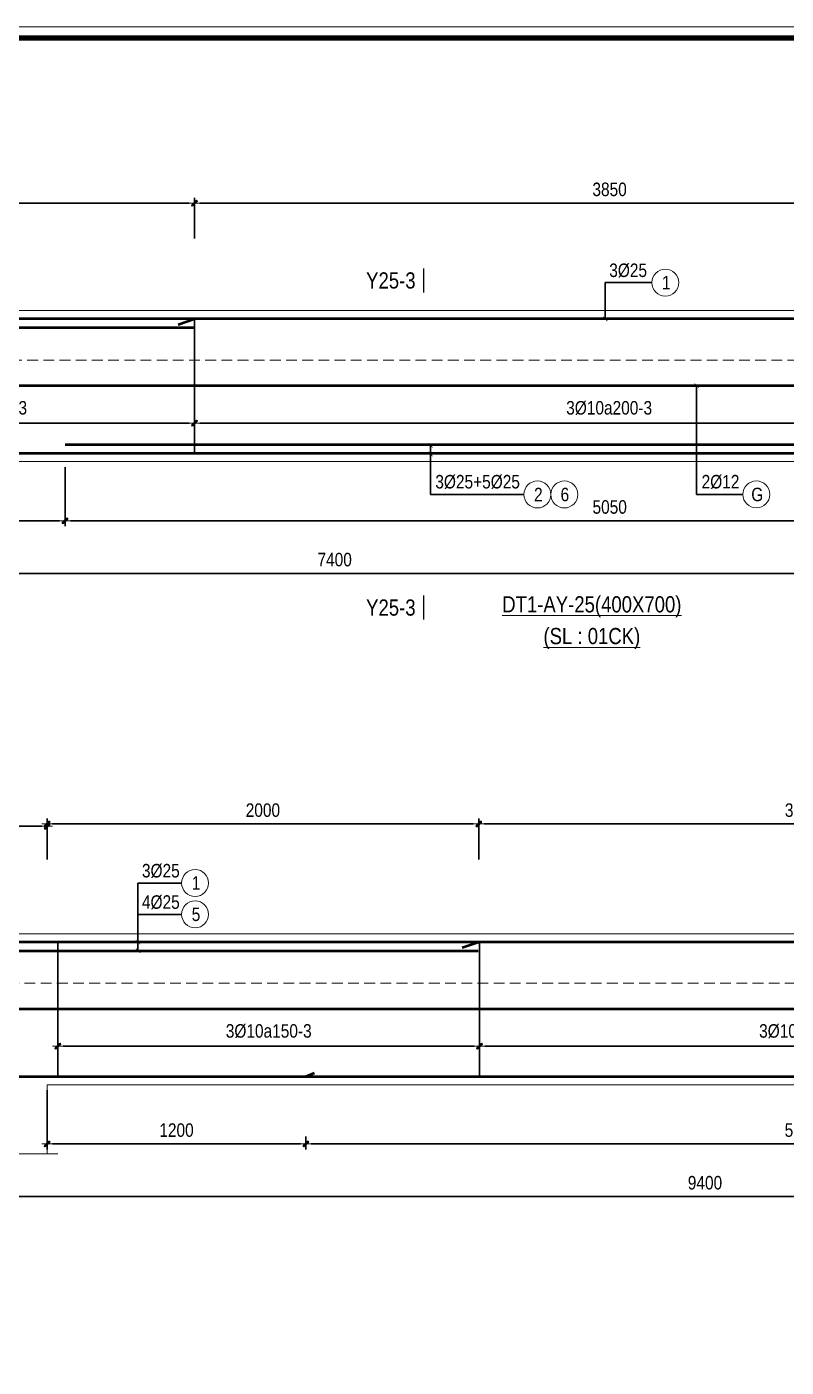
# Model space of a CAD drawing. Header units: millimetres. Extents: x 397144 to 8960116, y 345581 to 674207.
# Drawn here: x 5115879 to 5119400, y 657302 to 663512 of the extents above; entities that cross this region are included whole.
import ezdxf
from ezdxf.enums import TextEntityAlignment as Align
from ezdxf.xclip import XClip

# ---------------------------------------------------------------- set-up
doc = ezdxf.new("R2010")
doc.units = ezdxf.units.MM
doc.header["$XCLIPFRAME"] = 0
doc.header["$PDSIZE"] = -10
doc.linetypes.add('HIDDEN', pattern=[0.375, 0.25, -0.125])
doc.layers.get('0').update_dxf_attribs({"linetype": 'CONTINUOUS'})
doc.layers.get('Defpoints').update_dxf_attribs({"color": 12, "linetype": 'CONTINUOUS'})
for name, color, linetype, lineweight in [('CDAI', 8, 'CONTINUOUS', 30), ('CTHEP', 2, 'CONTINUOUS', 50), ('DBAO', 3, 'CONTINUOUS', 20), ('DGIONG', 4, 'CONTINUOUS', 13), ('KTH', 150, 'CONTINUOUS', 5), ('Net khuat', 8, 'HIDDEN', 13), ('STICK', 1, 'CONTINUOUS', 9), ('TEXT', 7, 'CONTINUOUS', 15)]:
    doc.layers.add(name, color=color, linetype=linetype, lineweight=lineweight)
doc.styles.add('Star-HelCon', font='VHELVCN_0.TTF')
doc.styles.add('TTP-HelCon', font='VHELVCN_0.TTF')
doc.styles.add('VNI-HELVE-CONDENSE', font='VHELVCN_0.TTF')
doc.dimstyles.new('kc-25', dxfattribs={"dimtxt": 62.5, "dimasz": 20, "dimexe": 20, "dimexo": 50, "dimgap": 25, "dimtad": 3, "dimdec": 0, "dimzin": 0, "dimdsep": 46, "dimtxsty": 'VNI-HELVE-CONDENSE', "dimblk": 'DIM', "dimcen": 2.5, "dimclrd": 256, "dimclre": 154, "dimclrt": 7, "dimaunit": 1, "dimadec": 0, "dimazin": 0, "dimtfac": 1, "dimtdec": 0, "dimtix": 1, "dimtmove": 0, "dimatfit": 3, "dimldrblk": 'DOT', "dimfxl": 1, "dimtolj": 1, "dimtzin": 0, "dimarcsym": 0})
doc.dimstyles.new('TTP-25', dxfattribs={"dimscale": 25, "dimtxt": 2.5, "dimasz": 1, "dimexe": 1, "dimexo": 1, "dimgap": 0.09, "dimtad": 0, "dimdec": 4, "dimrnd": 5, "dimzin": 9, "dimdsep": 46, "dimtxsty": 'TTP-HelCon', "dimblk": 'Stick1', "dimcen": 0.09, "dimdle": 1.5, "dimclrd": 256, "dimclre": 256, "dimclrt": 7, "dimadec": 0, "dimazin": 0, "dimtfac": 1, "dimtdec": 4, "dimtmove": 0, "dimatfit": 3, "dimldrblk": '_ArchTick1', "dimfxl": 1, "dimtvp": 1, "dimtolj": 1, "dimtzin": 0, "dimarcsym": 0})

# ---------------------------------------------------------------- blocks, each defined once
blk = doc.blocks.new('Stick1')
at = {"layer": 'STICK'}
h = blk.add_hatch(color=256, dxfattribs=at)
edge = h.paths.add_edge_path()
edge.add_line((0.3, 0.5), (-0.5, -0.3))
edge.add_arc((-0.4, -0.4), 0.141, 135, 315)
edge.add_line((-0.3, -0.5), (0.5, 0.3))
edge.add_arc((0.4, 0.4), 0.141, 315, 495)
blk.add_line((1, 0), (-1, 0), dxfattribs=at)
blk.add_lwpolyline([(0.3, 0.5), (-0.5, -0.3, 1), (-0.3, -0.5), (0.5, 0.3, 1), (0.3, 0.5, 1)], format="xyb", dxfattribs=at)
blk = doc.blocks.new('*D1986')
at = {"layer": 'Defpoints', "color": 0, "transparency": 16777216}
for p in [(5155738.3, 654183), (5163138.3, 654182.9), (5163138.3, 653984.9)]:
    blk.add_point(p, dxfattribs=at)
at = {"layer": 'KTH', "lineweight": -2, "transparency": 16777216}
for p, q in [((5155738.3, 654158), (5155738.3, 653959.9)), ((5163138.3, 654157.9), (5163138.3, 653959.9)), ((5155763.3, 653984.9), (5163113.3, 653984.9))]:
    blk.add_line(p, q, dxfattribs=at)
at = {"layer": 'KTH', "lineweight": -2, "transparency": 16777216, "xscale": 25, "yscale": 25, "zscale": 25, "rotation": 180}
blk.add_blockref('Stick1', (5155738.3, 653984.9), dxfattribs=at)
at = {"layer": 'KTH', "lineweight": -2, "transparency": 16777216, "xscale": 25, "yscale": 25, "zscale": 25}
blk.add_blockref('Stick1', (5163138.3, 653984.9), dxfattribs=at)
at = {"layer": 'KTH', "color": 7, "transparency": 16777216, "insert": (5159438.3, 654048.7), "char_height": 62.5, "attachment_point": 5, "style": 'TTP-HelCon'}
blk.add_mtext('\\A1;7400', dxfattribs=at)
blk = doc.blocks.new('_ArchTick1')
at = {"color": 0, "const_width": 3.81}
blk.add_lwpolyline([(-12.7, -12.7), (12.7, 12.7)], dxfattribs=at)
blk = doc.blocks.new('*D1987')
at = {"layer": 'Defpoints', "color": 0, "transparency": 16777216}
for p in [(5158788.3, 654821.4), (5162633.3, 654821.3), (5162633.3, 654681.3)]:
    blk.add_point(p, dxfattribs=at)
at = {"layer": 'KTH', "lineweight": -2, "transparency": 16777216}
for p, q in [((5158788.3, 654796.4), (5158788.3, 654656.3)), ((5162633.3, 654796.3), (5162633.3, 654656.3)), ((5158813.3, 654681.3), (5162608.3, 654681.3))]:
    blk.add_line(p, q, dxfattribs=at)
at = {"layer": 'KTH', "lineweight": -2, "transparency": 16777216, "xscale": 25, "yscale": 25, "zscale": 25, "rotation": 180}
blk.add_blockref('Stick1', (5158788.3, 654681.3), dxfattribs=at)
at = {"layer": 'KTH', "lineweight": -2, "transparency": 16777216, "xscale": 25, "yscale": 25, "zscale": 25}
blk.add_blockref('Stick1', (5162633.3, 654681.3), dxfattribs=at)
at = {"layer": 'KTH', "color": 7, "transparency": 16777216, "insert": (5160710.8, 654751.2), "char_height": 62.5, "attachment_point": 5, "style": 'TTP-HelCon'}
blk.add_mtext('\\A1;\\A1;3Þ10a200-3', dxfattribs=at)
blk = doc.blocks.new('*D1988')
at = {"layer": 'Defpoints', "color": 0, "transparency": 16777216}
for p in [(5158788.3, 654821.4), (5156838.3, 654738.9), (5158788.3, 654681.4)]:
    blk.add_point(p, dxfattribs=at)
at = {"layer": 'KTH', "lineweight": -2, "transparency": 16777216}
for p, q in [((5158788.3, 654796.4), (5158788.3, 654656.4)), ((5156838.3, 654713.9), (5156838.3, 654656.4)), ((5156863.3, 654681.4), (5158763.3, 654681.4))]:
    blk.add_line(p, q, dxfattribs=at)
at = {"layer": 'KTH', "lineweight": -2, "transparency": 16777216, "xscale": 25, "yscale": 25, "zscale": 25, "rotation": 180}
blk.add_blockref('Stick1', (5156838.3, 654681.4), dxfattribs=at)
at = {"layer": 'KTH', "lineweight": -2, "transparency": 16777216, "xscale": 25, "yscale": 25, "zscale": 25}
blk.add_blockref('Stick1', (5158788.3, 654681.4), dxfattribs=at)
at = {"layer": 'KTH', "color": 7, "transparency": 16777216, "insert": (5157813.3, 654751.3), "char_height": 62.5, "attachment_point": 5, "style": 'TTP-HelCon'}
blk.add_mtext('\\A1;\\A1;\\A1;\\A1;3Þ10a150-3', dxfattribs=at)
blk = doc.blocks.new('*D1989')
at = {"layer": 'Defpoints', "color": 0, "transparency": 16777216}
for p in [(5158788.3, 655700.3), (5158788.3, 655511.4), (5162637.3, 655511.3)]:
    blk.add_point(p, dxfattribs=at)
at = {"layer": 'KTH', "lineweight": -2, "transparency": 16777216}
for p, q in [((5158788.3, 655536.4), (5158788.3, 655725.3)), ((5162637.3, 655536.3), (5162637.3, 655725.3)), ((5162612.3, 655700.3), (5158813.3, 655700.3))]:
    blk.add_line(p, q, dxfattribs=at)
at = {"layer": 'KTH', "lineweight": -2, "transparency": 16777216, "xscale": 25, "yscale": 25, "zscale": 25, "rotation": 180}
blk.add_blockref('Stick1', (5158788.3, 655700.3), dxfattribs=at)
at = {"layer": 'KTH', "lineweight": -2, "transparency": 16777216, "xscale": 25, "yscale": 25, "zscale": 25}
blk.add_blockref('Stick1', (5162637.3, 655700.3), dxfattribs=at)
at = {"layer": 'KTH', "color": 7, "transparency": 16777216, "insert": (5160712.8, 655764.1), "char_height": 62.5, "attachment_point": 5, "style": 'TTP-HelCon'}
blk.add_mtext('\\A1;3850', dxfattribs=at)
blk = doc.blocks.new('*D1990')
at = {"layer": 'Defpoints', "color": 0, "transparency": 16777216}
for p in [(5156788.3, 655700.4), (5156788.3, 655547.3), (5158788.3, 655547.3)]:
    blk.add_point(p, dxfattribs=at)
at = {"layer": 'KTH', "lineweight": -2, "transparency": 16777216}
for p, q in [((5156788.3, 655572.3), (5156788.3, 655725.4)), ((5158788.3, 655572.3), (5158788.3, 655725.4)), ((5158763.3, 655700.4), (5156813.3, 655700.4))]:
    blk.add_line(p, q, dxfattribs=at)
at = {"layer": 'KTH', "lineweight": -2, "transparency": 16777216, "xscale": 25, "yscale": 25, "zscale": 25, "rotation": 180}
blk.add_blockref('Stick1', (5156788.3, 655700.4), dxfattribs=at)
at = {"layer": 'KTH', "lineweight": -2, "transparency": 16777216, "xscale": 25, "yscale": 25, "zscale": 25}
blk.add_blockref('Stick1', (5158788.3, 655700.4), dxfattribs=at)
at = {"layer": 'KTH', "color": 7, "transparency": 16777216, "insert": (5157788.3, 655764.2), "char_height": 62.5, "attachment_point": 5, "style": 'TTP-HelCon'}
blk.add_mtext('\\A1;2000', dxfattribs=at)
blk = doc.blocks.new('DIM')
h = blk.add_hatch(color=1)
h.paths.add_polyline_path([(0.49, 0.29, 1), (0.29, 0.49), (-0.19, 0), (0.19, 0)])
h.paths.add_polyline_path([(0.19, 0), (-0.19, 0), (-0.49, -0.29, 1), (-0.29, -0.49)])
at = {"color": 9}
for p, q in [((-0.19, 0), (-1.5, 0)), ((0.19, 0), (1.5, 0))]:
    blk.add_line(p, q, dxfattribs=at)
at = {"color": 1}
for p, q in [((-0.49, -0.29), (0.29, 0.49)), ((-0.29, -0.49), (0.49, 0.29)), ((-0.19, 0), (0.19, 0))]:
    blk.add_line(p, q, dxfattribs=at)
blk.add_arc((-0.39, -0.39), 0.138, 135, 315, dxfattribs=at)
blk = doc.blocks.new('*D1960')
at = {"layer": 'Defpoints', "color": 0, "transparency": 16777216}
for p in [(5156788.3, 654502.9), (5158188.3, 654502.9), (5158188.3, 654228.7)]:
    blk.add_point(p, dxfattribs=at)
at = {"layer": 'KTH', "lineweight": -2, "transparency": 16777216}
for p, q in [((5156788.3, 654477.9), (5156788.3, 654203.7)), ((5158188.3, 654477.9), (5158188.3, 654203.7)), ((5156813.3, 654228.7), (5158163.3, 654228.7))]:
    blk.add_line(p, q, dxfattribs=at)
at = {"layer": 'KTH', "lineweight": -2, "transparency": 16777216, "xscale": 25, "yscale": 25, "zscale": 25, "rotation": 180}
blk.add_blockref('Stick1', (5156788.3, 654228.7), dxfattribs=at)
at = {"layer": 'KTH', "lineweight": -2, "transparency": 16777216, "xscale": 25, "yscale": 25, "zscale": 25}
blk.add_blockref('Stick1', (5158188.3, 654228.7), dxfattribs=at)
at = {"layer": 'KTH', "color": 7, "transparency": 16777216, "insert": (5157488.3, 654292.5), "char_height": 62.5, "attachment_point": 5, "style": 'TTP-HelCon'}
blk.add_mtext('\\A1;1400', dxfattribs=at)
blk = doc.blocks.new('*D1961')
at = {"layer": 'Defpoints', "color": 0, "transparency": 16777216}
for p in [(5158188.3, 654502.9), (5163238.3, 654440.3), (5163238.3, 654228.7)]:
    blk.add_point(p, dxfattribs=at)
at = {"layer": 'KTH', "lineweight": -2, "transparency": 16777216}
for p, q in [((5158188.3, 654477.9), (5158188.3, 654203.7)), ((5163238.3, 654415.3), (5163238.3, 654203.7)), ((5158213.3, 654228.7), (5163213.3, 654228.7))]:
    blk.add_line(p, q, dxfattribs=at)
at = {"layer": 'KTH', "lineweight": -2, "transparency": 16777216, "xscale": 25, "yscale": 25, "zscale": 25, "rotation": 180}
blk.add_blockref('Stick1', (5158188.3, 654228.7), dxfattribs=at)
at = {"layer": 'KTH', "lineweight": -2, "transparency": 16777216, "xscale": 25, "yscale": 25, "zscale": 25}
blk.add_blockref('Stick1', (5163238.3, 654228.7), dxfattribs=at)
at = {"layer": 'KTH', "color": 7, "transparency": 16777216, "insert": (5160713.3, 654292.5), "char_height": 62.5, "attachment_point": 5, "style": 'TTP-HelCon'}
blk.add_mtext('\\A1;5050', dxfattribs=at)
blk = doc.blocks.new('*D1966')
at = {"layer": 'Defpoints', "color": 0, "transparency": 16777216}
for p in [(5175543.3, 654821.4), (5173588.3, 654738.9), (5175543.3, 654681.4)]:
    blk.add_point(p, dxfattribs=at)
at = {"layer": 'KTH', "lineweight": -2, "transparency": 16777216}
for p, q in [((5175543.3, 654796.4), (5175543.3, 654656.4)), ((5173588.3, 654713.9), (5173588.3, 654656.4)), ((5173613.3, 654681.4), (5175518.3, 654681.4))]:
    blk.add_line(p, q, dxfattribs=at)
at = {"layer": 'KTH', "lineweight": -2, "transparency": 16777216, "xscale": 25, "yscale": 25, "zscale": 25, "rotation": 180}
blk.add_blockref('Stick1', (5173588.3, 654681.4), dxfattribs=at)
at = {"layer": 'KTH', "lineweight": -2, "transparency": 16777216, "xscale": 25, "yscale": 25, "zscale": 25}
blk.add_blockref('Stick1', (5175543.3, 654681.4), dxfattribs=at)
at = {"layer": 'KTH', "color": 7, "transparency": 16777216, "insert": (5174565.8, 654751.3), "char_height": 62.5, "attachment_point": 5, "style": 'TTP-HelCon'}
blk.add_mtext('\\A1;\\A1;3Þ10a150-3', dxfattribs=at)
blk = doc.blocks.new('*D1967')
at = {"layer": 'Defpoints', "color": 0, "transparency": 16777216}
for p in [(5173538.3, 655700.4), (5172938.3, 655547.3), (5173538.3, 655547.3)]:
    blk.add_point(p, dxfattribs=at)
at = {"layer": 'KTH', "lineweight": -2, "transparency": 16777216}
for p, q in [((5172938.3, 655572.3), (5172938.3, 655725.4)), ((5173538.3, 655572.3), (5173538.3, 655725.4)), ((5172963.3, 655700.4), (5173513.3, 655700.4))]:
    blk.add_line(p, q, dxfattribs=at)
at = {"layer": 'KTH', "lineweight": -2, "transparency": 16777216, "xscale": 25, "yscale": 25, "zscale": 25, "rotation": 180}
blk.add_blockref('Stick1', (5172938.3, 655700.4), dxfattribs=at)
at = {"layer": 'KTH', "lineweight": -2, "transparency": 16777216, "xscale": 25, "yscale": 25, "zscale": 25}
blk.add_blockref('Stick1', (5173538.3, 655700.4), dxfattribs=at)
at = {"layer": 'KTH', "color": 7, "transparency": 16777216, "insert": (5173238.3, 655764.2), "char_height": 62.5, "attachment_point": 5, "style": 'TTP-HelCon'}
blk.add_mtext('\\A1;600', dxfattribs=at)
blk = doc.blocks.new('*D1946')
at = {"layer": 'Defpoints', "color": 0, "transparency": 16777216}
for p in [(5175539.3, 655711.3), (5173538.3, 655522.3), (5175539.3, 655522.3)]:
    blk.add_point(p, dxfattribs=at)
at = {"layer": 'KTH', "lineweight": -2, "transparency": 16777216}
for p, q in [((5173538.3, 655547.3), (5173538.3, 655736.3)), ((5173563.3, 655711.3), (5175514.3, 655711.3)), ((5175539.3, 655547.3), (5175539.3, 655736.3))]:
    blk.add_line(p, q, dxfattribs=at)
at = {"layer": 'KTH', "lineweight": -2, "transparency": 16777216, "xscale": 25, "yscale": 25, "zscale": 25, "rotation": 180}
blk.add_blockref('Stick1', (5173538.3, 655711.3), dxfattribs=at)
at = {"layer": 'KTH', "lineweight": -2, "transparency": 16777216, "xscale": 25, "yscale": 25, "zscale": 25}
blk.add_blockref('Stick1', (5175539.3, 655711.3), dxfattribs=at)
at = {"layer": 'KTH', "color": 7, "transparency": 16777216, "insert": (5174538.8, 655775.1), "char_height": 62.5, "attachment_point": 5, "style": 'TTP-HelCon'}
blk.add_mtext('\\A1;2000', dxfattribs=at)
blk = doc.blocks.new('*D1952')
at = {"layer": 'Defpoints', "color": 0, "transparency": 16777216}
for p in [(5175543.3, 654821.4), (5178533.3, 654821.3), (5178533.3, 654681.3)]:
    blk.add_point(p, dxfattribs=at)
at = {"layer": 'KTH', "lineweight": -2, "transparency": 16777216}
for p, q in [((5175543.3, 654796.4), (5175543.3, 654656.3)), ((5178533.3, 654796.3), (5178533.3, 654656.3)), ((5175568.3, 654681.3), (5178508.3, 654681.3))]:
    blk.add_line(p, q, dxfattribs=at)
at = {"layer": 'KTH', "lineweight": -2, "transparency": 16777216, "xscale": 25, "yscale": 25, "zscale": 25, "rotation": 180}
blk.add_blockref('Stick1', (5175543.3, 654681.3), dxfattribs=at)
at = {"layer": 'KTH', "lineweight": -2, "transparency": 16777216, "xscale": 25, "yscale": 25, "zscale": 25}
blk.add_blockref('Stick1', (5178533.3, 654681.3), dxfattribs=at)
at = {"layer": 'KTH', "color": 7, "transparency": 16777216, "insert": (5177038.3, 654751.2), "char_height": 62.5, "attachment_point": 5, "style": 'TTP-HelCon'}
blk.add_mtext('\\A1;\\A1;3Þ10a200-3', dxfattribs=at)
blk = doc.blocks.new('*D1954')
at = {"layer": 'Defpoints', "color": 0, "transparency": 16777216}
for p in [(5178537.3, 655711.3), (5175539.3, 655522.3), (5178537.3, 655511.3)]:
    blk.add_point(p, dxfattribs=at)
at = {"layer": 'KTH', "lineweight": -2, "transparency": 16777216}
for p, q in [((5175539.3, 655547.3), (5175539.3, 655736.3)), ((5175564.3, 655711.3), (5178512.3, 655711.3)), ((5178537.3, 655536.3), (5178537.3, 655736.3))]:
    blk.add_line(p, q, dxfattribs=at)
at = {"layer": 'KTH', "lineweight": -2, "transparency": 16777216, "xscale": 25, "yscale": 25, "zscale": 25, "rotation": 180}
blk.add_blockref('Stick1', (5175539.3, 655711.3), dxfattribs=at)
at = {"layer": 'KTH', "lineweight": -2, "transparency": 16777216, "xscale": 25, "yscale": 25, "zscale": 25}
blk.add_blockref('Stick1', (5178537.3, 655711.3), dxfattribs=at)
at = {"layer": 'KTH', "color": 7, "transparency": 16777216, "insert": (5177038.3, 655775.1), "char_height": 62.5, "attachment_point": 5, "style": 'TTP-HelCon'}
blk.add_mtext('\\A1;3700', dxfattribs=at)
blk = doc.blocks.new('*D1207')
at = {"layer": 'Defpoints', "color": 0, "transparency": 16777216}
for p in [(5172238.3, 654182.9), (5180938.3, 654081.8), (5180938.3, 653984.9)]:
    blk.add_point(p, dxfattribs=at)
at = {"layer": 'KTH', "lineweight": -2, "transparency": 16777216}
for p, q in [((5172238.3, 654157.9), (5172238.3, 653959.9)), ((5180938.3, 654056.8), (5180938.3, 653959.9)), ((5172263.3, 653984.9), (5180913.3, 653984.9))]:
    blk.add_line(p, q, dxfattribs=at)
at = {"layer": 'KTH', "lineweight": -2, "transparency": 16777216, "xscale": 25, "yscale": 25, "zscale": 25, "rotation": 180}
blk.add_blockref('Stick1', (5172238.3, 653984.9), dxfattribs=at)
at = {"layer": 'KTH', "lineweight": -2, "transparency": 16777216, "xscale": 25, "yscale": 25, "zscale": 25}
blk.add_blockref('Stick1', (5180938.3, 653984.9), dxfattribs=at)
at = {"layer": 'KTH', "color": 7, "transparency": 16777216, "insert": (5176588.3, 654048.7), "char_height": 62.5, "attachment_point": 5, "style": 'TTP-HelCon'}
blk.add_mtext('\\A1;9400', dxfattribs=at)
blk = doc.blocks.new('*D1935')
at = {"layer": 'Defpoints', "color": 0, "transparency": 16777216}
for p in [(5173538.3, 654502.9), (5174738.3, 654288.7), (5174738.3, 654228.7)]:
    blk.add_point(p, dxfattribs=at)
at = {"layer": 'KTH', "lineweight": -2, "transparency": 16777216}
for p, q in [((5173538.3, 654477.9), (5173538.3, 654203.7)), ((5173563.3, 654228.7), (5174713.3, 654228.7)), ((5174738.3, 654263.7), (5174738.3, 654203.7))]:
    blk.add_line(p, q, dxfattribs=at)
at = {"layer": 'KTH', "lineweight": -2, "transparency": 16777216, "xscale": 25, "yscale": 25, "zscale": 25, "rotation": 180}
blk.add_blockref('Stick1', (5173538.3, 654228.7), dxfattribs=at)
at = {"layer": 'KTH', "lineweight": -2, "transparency": 16777216, "xscale": 25, "yscale": 25, "zscale": 25}
blk.add_blockref('Stick1', (5174738.3, 654228.7), dxfattribs=at)
at = {"layer": 'KTH', "color": 7, "transparency": 16777216, "insert": (5174138.3, 654292.5), "char_height": 62.5, "attachment_point": 5, "style": 'TTP-HelCon'}
blk.add_mtext('\\A1;1200', dxfattribs=at)
blk = doc.blocks.new('*D1937')
at = {"layer": 'Defpoints', "color": 0, "transparency": 16777216}
for p in [(5174738.3, 654288.7), (5179336.3, 654263.7), (5179336.3, 654228.7)]:
    blk.add_point(p, dxfattribs=at)
at = {"layer": 'KTH', "lineweight": -2, "transparency": 16777216}
for p, q in [((5174738.3, 654263.7), (5174738.3, 654203.7)), ((5174763.3, 654228.7), (5179311.3, 654228.7)), ((5179336.3, 654238.7), (5179336.3, 654203.7))]:
    blk.add_line(p, q, dxfattribs=at)
at = {"layer": 'KTH', "lineweight": -2, "transparency": 16777216, "xscale": 25, "yscale": 25, "zscale": 25, "rotation": 180}
blk.add_blockref('Stick1', (5174738.3, 654228.7), dxfattribs=at)
at = {"layer": 'KTH', "lineweight": -2, "transparency": 16777216, "xscale": 25, "yscale": 25, "zscale": 25}
blk.add_blockref('Stick1', (5179336.3, 654228.7), dxfattribs=at)
at = {"layer": 'KTH', "color": 7, "transparency": 16777216, "insert": (5177037.3, 654292.5), "char_height": 62.5, "attachment_point": 5, "style": 'TTP-HelCon'}
blk.add_mtext('\\A1;5300', dxfattribs=at)
blk = doc.blocks.new('MC')
at = {"layer": 'CTHEP', "const_width": 10}
blk.add_lwpolyline([(0, 150), (0, 0)], dxfattribs=at)
at = {"layer": 'TEXT', "style": 'TTP-HelCon'}
blk.add_attdef('A', text='', height=100, dxfattribs=at).set_placement((-50, 25.5), align=Align.RIGHT)
blk = doc.blocks.new('AY-27')
at = {"layer": 'CTHEP'}
blk.add_line((5149346.05357, 599212.55338), (5187748.96372, 599212.50526), dxfattribs=at)
for points in [[(5187932.32851, 598893.30575), (5187932.32851, 599521.49296), (5149192.32851, 599521.5577), (5149192.32851, 598895.29521)], [(5149250.56747, 599275.95862), (5149250.56747, 598899.56854), (5149250.56747, 598899.56854), (5149761.19634, 598899.54548), (5157612.32851, 598899.5172), (5158186.37402, 598899.51531), (5187870.49566, 598899.49317), (5187870.49566, 599422.36868)]]:
    blk.add_lwpolyline(points, dxfattribs=at)
at = {"layer": 'Net khuat', "ltscale": 200}
blk.add_lwpolyline([(5149162.32851, 599330.5685), (5187962.32851, 599330.5685)], dxfattribs=at)
blk = doc.blocks.new('CHG_XX_Khung ten')
blk.add_lwpolyline([(15, 579), (826, 579), (826, 15), (15, 15)], close=True)
at = {"color": 4, "linetype": 'Continuous', "const_width": 1}
blk.add_lwpolyline([(17, 577), (824, 577), (824, 17), (17, 17)], close=True, dxfattribs=at)
blk = doc.blocks.new('AY-25')
at = {"layer": 'CDAI', "ltscale": 52.5}
for p, q in [((5158788.26306, 655167.95747), (5158788.26306, 654541.93664)), ((5173588.26306, 655167.95747), (5173588.26306, 654541.94133)), ((5175543.26306, 655167.88916), (5175543.26306, 654541.91816))]:
    blk.add_line(p, q, dxfattribs=at)
at = {"layer": 'CTHEP'}
for p, q in [((5158713.26306, 655138.95747), (5158788.26306, 655163.95747)), ((5175462.26706, 655138.88533), (5175537.26706, 655163.88533)), ((5154688.30514, 655123.94814), (5158788.26306, 655123.9365)), ((5170937.30514, 655123.94814), (5175537.26706, 655123.94814)), ((5149721.99072, 654854.9494), (5195174.90087, 654854.90127)), ((5158188.26306, 654581.9155), (5163238.26566, 654581.85214)), ((5174738.26706, 654541.90795), (5174777.76605, 654557.59982))]:
    blk.add_line(p, q, dxfattribs=at)
for points in [[(5195358.26565, 654535.70176), (5195358.26565, 655163.88897), (5149568.26566, 655163.96452)], [(5149626.50462, 654918.35463), (5149626.50462, 654541.96456), (5156207.27174, 654541.94341), (5156787.13349, 654541.9415), (5164638.26566, 654541.91321), (5165212.31117, 654541.91133), (5195296.43281, 654541.88918), (5195296.43281, 655064.76469)]]:
    blk.add_lwpolyline(points, dxfattribs=at)
at = {"layer": 'DBAO'}
for points in [[(5156313.62694, 655203.12096), (5164786.17191, 655202.88538)], [(5195388.26566, 654182.84699), (5195388.26566, 655202.84328), (5164786.17191, 655202.88813)], [(5156788.26306, 654182.95747), (5156788.26306, 654502.93165), (5164638.26566, 654502.88916), (5164638.26566, 654182.88916)], [(5173538.26706, 654182.88533), (5173538.26706, 654502.88533)], [(5173538.26706, 654502.87481), (5180538.26566, 654502.86505)]]:
    blk.add_lwpolyline(points, dxfattribs=at)
at = {"layer": 'DGIONG'}
blk.add_lwpolyline([(5172888.26566, 654182.9613), (5173113.26566, 654182.9613), (5173113.26566, 654232.9613), (5173213.26566, 654132.9613), (5173213.26566, 654182.9613), (5173588.26306, 654182.95747)], dxfattribs=at)
for centre in [(5174224.62409, 655437.76569), (5160971.41852, 655332.47363), (5174224.62409, 655292.46668), (5160378.4204, 654350.81839), (5160503.4204, 654350.81839), (5161393.29939, 654350.87562)]:
    blk.add_circle(centre, 62.5, dxfattribs=at)
at = {"layer": 'Net khuat', "ltscale": 200}
blk.add_lwpolyline([(5149538.26566, 654502.96452), (5149538.26566, 654502.96452), (5149838.26566, 654502.96452), (5149838.26566, 654972.96452), (5195388.26566, 654972.96452)], dxfattribs=at)
at = {"xscale": 0.75, "yscale": 0.75, "zscale": 0.75}
for p in [(5159850.91415, 655285.84115), (5159850.91415, 653770.18388)]:
    blk.add_blockref('MC', p, dxfattribs=at).add_auto_attribs({'A': 'Y25-3'})
at = {"layer": 'TEXT', "style": 'TTP-HelCon'}
for s, p in [('3Þ25', (5173978.11404, 655463.61863)), ('3Þ25', (5160711.29464, 655358.32657, 0)), ('4Þ25', (5173978.11404, 655318.31963)), ('3Þ25+5Þ25', (5159904.97917, 654378.71545)), ('2Þ12', (5161139.49152, 654378.77268, 0))]:
    blk.add_text(s, height=62.5, dxfattribs=at).set_placement(p)
at = {"layer": 'TEXT', "style": 'Star-HelCon'}
for s, p in [('1', (5174228.79076, 655437.76569)), ('1', (5160975.58519, 655332.47363)), ('5', (5174228.79076, 655292.46668)), ('2', (5160382.58707, 654350.81839)), ('6', (5160505.5343, 654350.81839)), ('G', (5161397.46605, 654350.87562))]:
    blk.add_text(s, height=62.5, dxfattribs=at).set_placement(p, align=Align.MIDDLE)
at = {"layer": 'TEXT', "style": 'TTP-HelCon'}
for s, p in [('%%UDT1-AY-25(400X700)', (5160630.61044, 653804.27214)), ('%%U(SL : 01CK)', (5160630.61044, 653657.37754))]:
    blk.add_text(s, height=75, dxfattribs=at).set_placement(p, align=Align.CENTER)
at = {"layer": 'KTH'}
for base, p1, p2, picture, middle in [((5156788.26306, 655700.35181), (5158788.26306, 655547.25891), (5156788.26306, 655547.25891), '*D1990', (5157788.26306, 655764.18514)), ((5158788.26306, 655700.27645), (5162637.26566, 655511.2835), (5158788.26306, 655511.35181), '*D1989', (5160712.76436, 655764.10978)), ((5158188.26306, 654228.69946), (5156788.26306, 654502.93165), (5158188.26306, 654502.91731), '*D1960', (5157488.26306, 654292.53279)), ((5163238.26566, 654228.69946), (5158188.26306, 654502.91731), (5163238.26566, 654440.25043), '*D1961', (5160713.26436, 654292.53279)), ((5174738.26706, 654228.69946), (5173538.26706, 654502.88533), (5174738.26706, 654288.65064), '*D1935', (5174138.26706, 654292.53279))]:
    dim = blk.add_linear_dim(base=base, p1=p1, p2=p2, dimstyle='TTP-25', override={"dimtmove": 1}, dxfattribs=at)
    dim.commit()
    dim.dimension.update_dxf_attribs({"geometry": picture, "text_midpoint": middle})
for base, p1, p2, picture, middle in [((5173538.26306, 655700.35564), (5172938.26566, 655547.25891), (5173538.26306, 655547.25891), '*D1967', (5173238.26436, 655764.18897)), ((5175539.26306, 655711.26274), (5173538.26306, 655522.25891), (5175539.26306, 655522.25891), '*D1946', (5174538.76306, 655775.09608)), ((5163138.26566, 653984.90424), (5155738.26566, 654182.9613), (5163138.26566, 654182.88725), '*D1986', (5159438.26566, 654048.73757))]:
    dim = blk.add_linear_dim(base=base, p1=p1, p2=p2, angle=180, dimstyle='TTP-25', override={"dimtmove": 1}, dxfattribs=at)
    dim.commit()
    dim.dimension.update_dxf_attribs({"geometry": picture, "text_midpoint": middle})
for base, p1, p2, text, picture, middle in [((5178537.26566, 655711.26274), (5175539.26306, 655522.25891), (5178537.26566, 655511.27967), '3700', '*D1954', (5177038.26436, 655775.09608)), ((5180938.26566, 653984.90424), (5172238.26566, 654182.88725), (5180938.26566, 654081.75542), '9400', '*D1207', (5176588.26566, 654048.73757))]:
    dim = blk.add_linear_dim(base=base, p1=p1, p2=p2, angle=180, text=text, dimstyle='TTP-25', override={"dimtmove": 1}, dxfattribs=at)
    dim.commit()
    dim.dimension.update_dxf_attribs({"geometry": picture, "text_midpoint": middle})
for base, p1, p2, text, picture, middle in [((5158788.26306, 654681.38511), (5156838.26306, 654738.85846), (5158788.26306, 654821.39829), '\\A1;\\A1;\\A1;3Þ10a150-3', '*D1988', (5157813.26306, 654751.30177)), ((5162633.26566, 654681.30975), (5158788.26306, 654821.39829), (5162633.26566, 654821.32998), '\\A1;3Þ10a200-3', '*D1987', (5160710.76436, 654751.22642)), ((5175543.26306, 654681.38511), (5173588.26306, 654738.85846), (5175543.26306, 654821.39829), '\\A1;3Þ10a150-3', '*D1966', (5174565.76306, 654751.30177)), ((5178533.26566, 654681.30975), (5175543.26306, 654821.39829), (5178533.26566, 654821.32998), '\\A1;3Þ10a200-3', '*D1952', (5177038.26436, 654751.22642)), ((5179336.26566, 654228.69946), (5174738.26706, 654288.65064), (5179336.26566, 654263.65064), '5300', '*D1937', (5177037.26636, 654292.53279))]:
    dim = blk.add_linear_dim(base=base, p1=p1, p2=p2, text=text, dimstyle='TTP-25', override={"dimtmove": 1}, dxfattribs=at)
    dim.commit()
    dim.dimension.update_dxf_attribs({"geometry": picture, "text_midpoint": middle})
at = {"layer": 'DGIONG'}
for points in [[(5173959.60227, 655163.95758), (5173959.60201, 655437.76569), (5174162.12409, 655437.76569)], [(5160692.78287, 655163.96452), (5160692.78261, 655332.47363), (5160908.91852, 655332.47363)], [(5173959.60192, 655123.95758), (5173959.60165, 655292.46668), (5174162.12374, 655292.46668)], [(5161116.48134, 654854.92019), (5161116.47949, 654350.87562), (5161330.79939, 654350.87562)], [(5159881.96741, 654577.892), (5159881.96714, 654350.81839), (5160315.9204, 654350.81839)], [(5159881.96741, 654537.86265), (5159881.96714, 654350.81839), (5160315.9204, 654350.81839)]]:
    blk.add_leader(points, dimstyle='kc-25', override={"dimtad": 0, "dimldrblk": 'ArchTick', "dimfxl": 100, "dimarcsym": 1}, dxfattribs=at)

msp = doc.modelspace()

# ---------------------------------------------------------------- linework, layer by layer
at = {"layer": 'CDAI', "ltscale": 0.8}
msp.add_lwpolyline([(5106713.26923, 663460.45642), (5124082.87466, 663460.45642), (5124082.87466, 648942.57726), (5106713.26923, 648942.57726)], close=True, dxfattribs=at)
msp.add_lwpolyline([(5106713.26923, 663460.45642), (5124082.87466, 663460.45642), (5124082.87466, 648942.57726), (5106713.26923, 648942.57726)], close=True, dxfattribs=at)
msp.add_lwpolyline([(5106713.26923, 663460.45642), (5124082.87466, 663460.45642), (5124082.87466, 648942.57726), (5106713.26923, 648942.57726)], close=True, dxfattribs=at)
msp.add_lwpolyline([(5106713.26923, 663460.45642), (5124082.87466, 663460.45642), (5124082.87466, 648942.57726), (5106713.26923, 648942.57726)], close=True, dxfattribs=at)

# ---------------------------------------------------------------- block references
at = {"layer": 'CDAI'}
ref = msp.add_blockref('AY-25', (-42131.61761, 6994.6577), dxfattribs=at)
XClip(ref).set_block_clipping_path([(5148844.8868440129, 653591.4289832655), (5165543.1568448404, 655852.5061558812)])
ref = msp.add_blockref('AY-27', (-36311.34689, 60367.09542), dxfattribs=at)
XClip(ref).set_block_clipping_path([(5165030.5514494739, 598096.902732063), (5182041.542792635, 600221.0932159054)])
ref = msp.add_blockref('AY-25', (-57564.83022, 4107.42314), dxfattribs=at)
XClip(ref).set_block_clipping_path([(5164433.800621897, 653410.5211604174), (5181370.6954385415, 655852.5099874004)])

# ---------------------------------------------------------------- next in the draw order: block references
at = {"layer": 'KTH', "ltscale": 0.8, "xscale": 25.92478421702978, "yscale": 25.92478421702978, "zscale": 25.92478421702978}
msp.add_blockref('CHG_XX_Khung ten', (5106272.5479, 648501.85593), dxfattribs=at)

doc.saveas('drawing.dxf')
